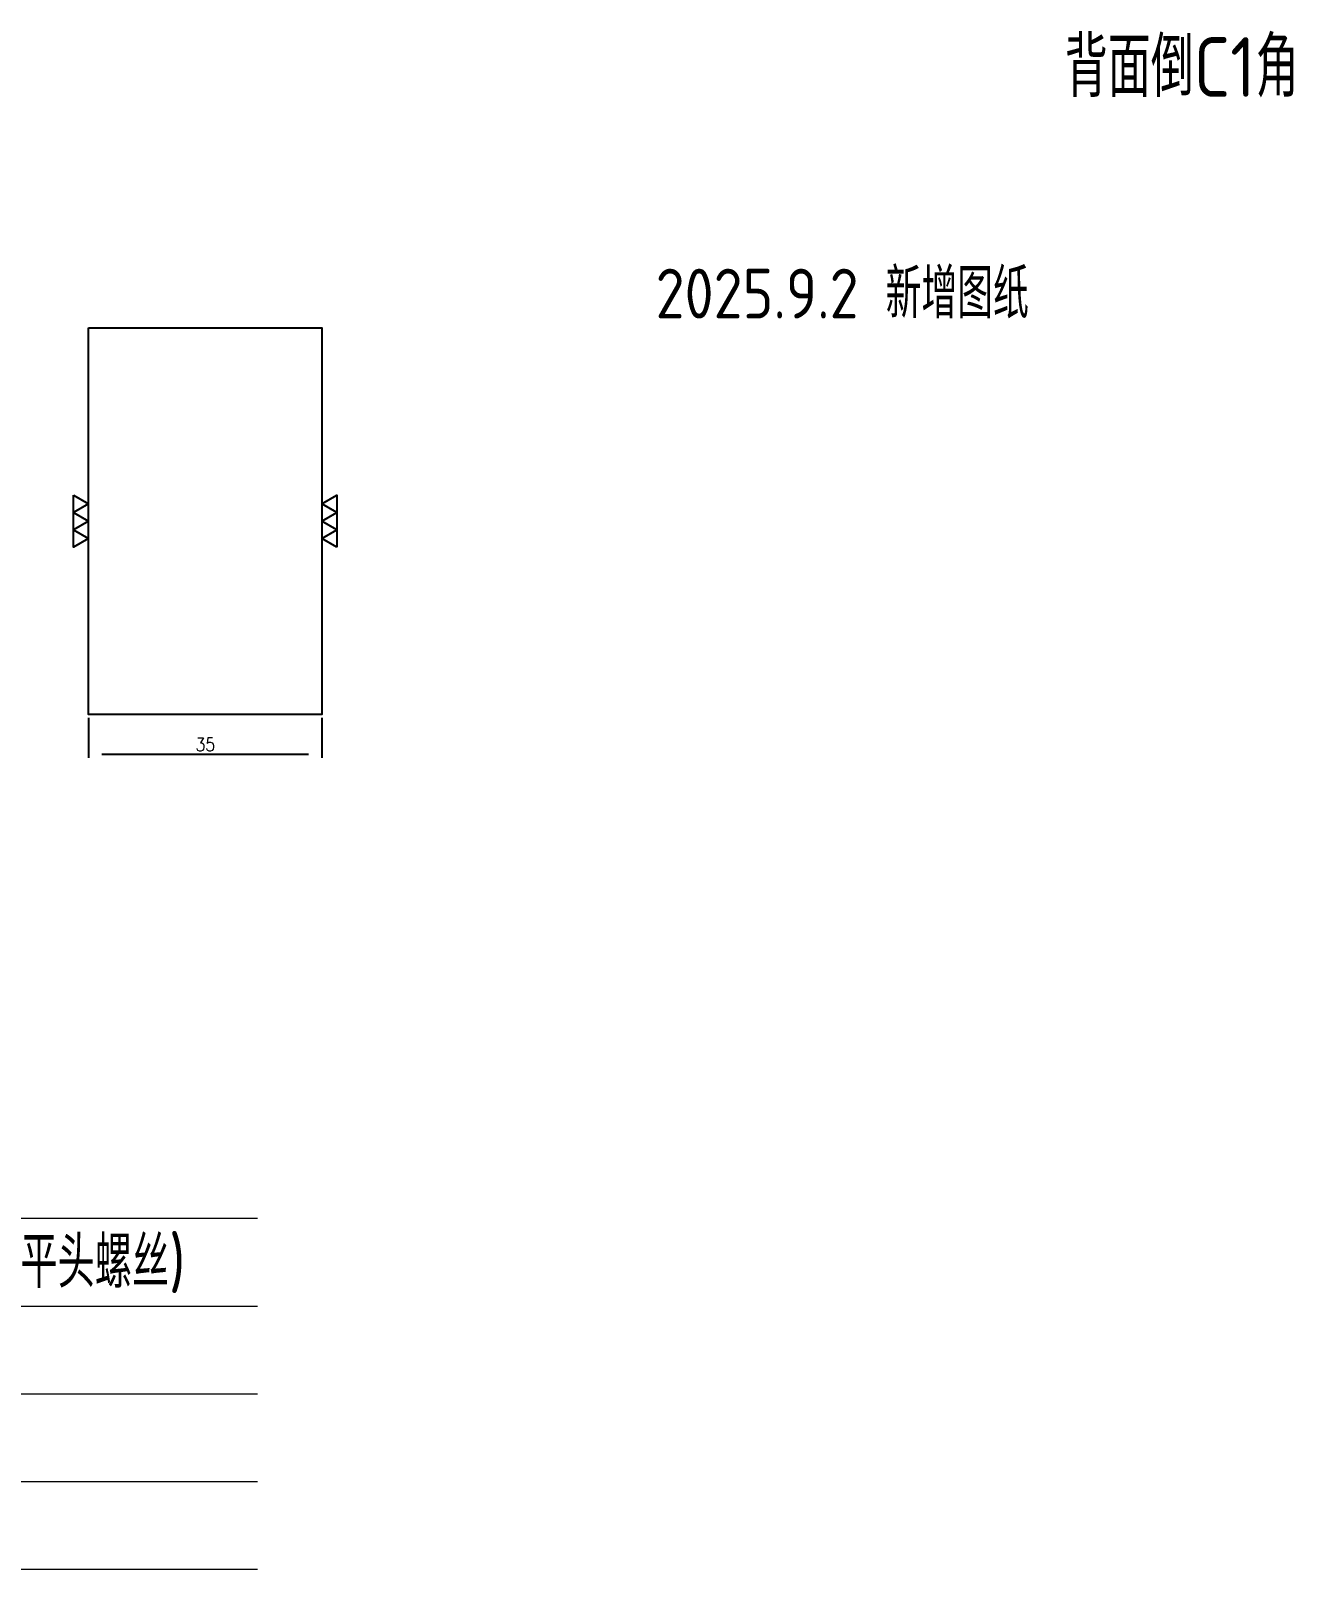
# Model space of a CAD drawing. Header units: millimetres. Extents: x 100376 to 100846, y 1620 to 1880.
# Drawn here: x 100656.1 to 100845.5, y 1649.3 to 1880.1 of the extents above; entities that cross this region are included whole.
import ezdxf
from ezdxf.enums import TextEntityAlignment as Align

# ---------------------------------------------------------------- set-up
doc = ezdxf.new("R2010")
doc.units = ezdxf.units.MM
for name, color, linetype in [('DIM', 4, 'Continuous'), ('PH', 255, 'Continuous'), ('TEXT', 4, 'Continuous')]:
    doc.layers.add(name, color=color, linetype=linetype)
doc.styles.add('gbenor', font='gbenor.shx', dxfattribs={"bigfont": 'gbcbig.shx'})
doc.styles.get("Standard").update_dxf_attribs({"font": 'txt.shx', "width": 0.85, "bigfont": 'ctxt.shx'})
doc.dimstyles.new('T-2-WX', dxfattribs={"dimtxt": 2, "dimasz": 2, "dimexe": 0.5, "dimexo": 0.5, "dimgap": 0.5, "dimtad": 1, "dimtxsty": 'Standard', "dimblk": 'OPEN30', "dimcen": 0, "dimazin": 3, "dimtfac": 1, "dimtmove": 0, "dimatfit": 3, "dimldrblk": 'OPEN30', "dimlwd": -1, "dimlwe": -1})

# ---------------------------------------------------------------- blocks, each defined once
blk = doc.blocks.new('*D7589')
at = {"layer": 'Defpoints', "color": 0}
for p in [(100664.8, 1777.52), (100699.8, 1777.52), (100664.8, 1771.52)]:
    blk.add_point(p, dxfattribs=at)
at = {"layer": 'DIM', "color": 0}
for p, q in [((100664.8, 1777.02), (100664.8, 1771.02)), ((100699.8, 1777.02), (100699.8, 1771.02)), ((100697.8, 1771.52), (100666.8, 1771.52))]:
    blk.add_line(p, q, dxfattribs=at)
at = {"layer": 'DIM', "color": 0, "insert": (100682.3, 1773.02), "char_height": 2, "attachment_point": 5}
blk.add_mtext('35', dxfattribs=at)
blk = doc.blocks.new('_Open30')

msp = doc.modelspace()

# ---------------------------------------------------------------- linework, layer by layer
at = {"layer": 'TEXT', "color": 3, "lineweight": 5}
for p, q in [((100536.246, 1701.935), (100690.155, 1701.935)), ((100536.246, 1688.775), (100690.155, 1688.775)), ((100536.246, 1675.615), (100690.155, 1675.615)), ((100536.246, 1662.454), (100690.155, 1662.454)), ((100536.246, 1649.294), (100690.155, 1649.294))]:
    msp.add_line(p, q, dxfattribs=at)
at = {"layer": 'TEXT', "color": 2}
msp.add_lwpolyline([(100664.797, 1835.518), (100699.797, 1835.518), (100699.797, 1777.518), (100664.797, 1777.518)], close=True, dxfattribs=at)
at = {"layer": 'TEXT'}
for points in [[(100662.547, 1810.415), (100664.797, 1809.116), (100662.547, 1807.817), (100664.797, 1806.518), (100662.547, 1805.219), (100664.797, 1803.92), (100662.547, 1802.621), (100662.547, 1810.415)], [(100702.047, 1802.621), (100699.797, 1803.92), (100702.047, 1805.219), (100699.797, 1806.518), (100702.047, 1807.817), (100699.797, 1809.116), (100702.047, 1810.415), (100702.047, 1802.621)]]:
    msp.add_lwpolyline(points, close=True, dxfattribs=at)

# ---------------------------------------------------------------- texts
at = {"layer": 'PH', "color": 6, "linetype": 'Continuous', "style": 'gbenor'}
msp.add_text('2025.9.2 新增图纸', height=7.46496, dxfattribs=at).set_placement((100777.87, 1841.037), align=Align.MIDDLE)
at = {"layer": 'TEXT', "color": 4, "lineweight": 18, "style": 'gbenor'}
msp.add_text('背面倒C1角', height=8.9531, dxfattribs=at).set_placement((100811.265, 1870.144))
at = {"layer": 'TEXT', "color": 4, "lineweight": 5, "style": 'gbenor'}
msp.add_text('   ,正面沉头%%C14.00深15.00mm(内六角平头螺丝)', height=7.74144, dxfattribs=at).set_placement((100536.246, 1691.484))

# ---------------------------------------------------------------- dimensions: what is measured, and where the dimension line sits
at = {"layer": 'DIM'}
dim = msp.add_linear_dim(base=(100664.797, 1771.518), p1=(100699.797, 1777.518), p2=(100664.797, 1777.518), dimstyle='T-2-WX', dxfattribs=at)
dim.commit()
dim.dimension.update_dxf_attribs({"geometry": '*D7589', "text_midpoint": (100682.297, 1773.018)})

doc.saveas('drawing.dxf')
